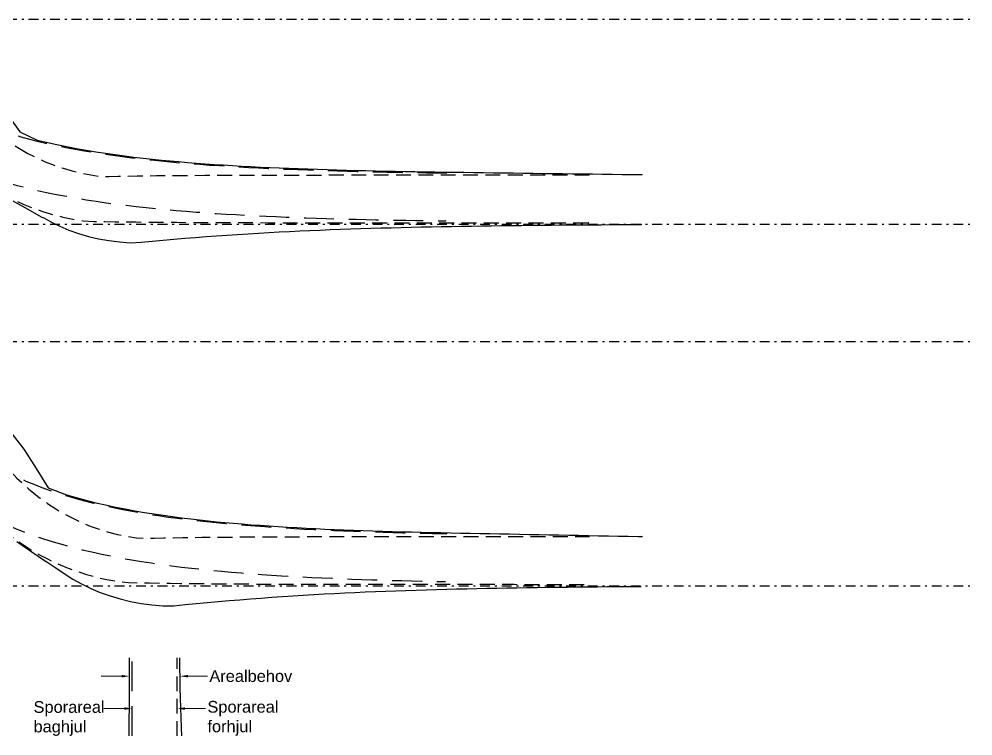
# Model space of a CAD drawing. Header units: millimetres. Extents: x -50 to 50, y -12 to 82.
# Drawn here: x 1.21 to 50, y -7.68 to 29 of the extents above; entities that cross this region are included whole.
import ezdxf
from ezdxf import colors
from ezdxf.entities.mleader import LeaderData, LeaderLine
from ezdxf.math import Vec2, Vec3

# ---------------------------------------------------------------- set-up
doc = ezdxf.new("R2010")
doc.units = ezdxf.units.MM
for name, pattern in [('DASHDOT', [1, 0.5, -0.25, 0, -0.25]), ('DASHED', [0.75, 0.5, -0.25]), ('DASHEDX2', [1.5, 1, -0.5])]:
    doc.linetypes.add(name, pattern=pattern)
doc.layers.add('ATVEHICLE', color=7, linetype='Continuous')
doc.layers.add('vej', color=7, linetype='DASHDOT')
doc.styles.add('BT standard', font='sanss___.ttf')
doc.styles.get("Standard").update_dxf_attribs({"font": 'romans'})

# ---------------------------------------------------------------- blocks, each defined once
blk = doc.blocks.new('*U1609')
at = {"layer": 'ATVEHICLE', "color": 2, "lineweight": 0}
blk.add_circle((0, 0), 0.0127, dxfattribs=at)
blk = doc.blocks.new('*U1610')
at = {"layer": 'ATVEHICLE', "color": 2, "lineweight": 0}
blk.add_circle((0, 0), 0.0127, dxfattribs=at)
blk = doc.blocks.new('*U1611')
at = {"layer": 'ATVEHICLE', "color": 2, "lineweight": 0}
blk.add_circle((0, 0), 0.0127, dxfattribs=at)
blk = doc.blocks.new('*U1612')
at = {"layer": 'ATVEHICLE', "color": 2, "lineweight": 0}
blk.add_circle((0, 0), 0.0127, dxfattribs=at)
blk = doc.blocks.new('*U1613')
at = {"layer": 'ATVEHICLE', "color": 1, "lineweight": 0}
blk.add_circle((0, 0), 0.0127, dxfattribs=at)
blk = doc.blocks.new('*U1614')
at = {"layer": 'ATVEHICLE', "color": 1, "lineweight": 0}
blk.add_circle((0, 0), 0.0127, dxfattribs=at)
blk = doc.blocks.new('*U1620')
at = {"layer": 'ATVEHICLE', "color": 2, "lineweight": 0}
blk.add_circle((0, 0), 0.0127, dxfattribs=at)
blk = doc.blocks.new('*U1621')
at = {"layer": 'ATVEHICLE', "color": 2, "lineweight": 0}
blk.add_circle((0, 0), 0.0127, dxfattribs=at)
blk = doc.blocks.new('*U1623')
at = {"layer": 'ATVEHICLE', "color": 1, "lineweight": 0}
blk.add_circle((0, 0), 0.0127, dxfattribs=at)
blk = doc.blocks.new('signatur1')
at = {"color": 1, "linetype": 'Continuous', "ltscale": 1.524, "flags": 128}
for points in [[(786.229, 195.996), (786.23, 196.375), (786.232, 196.885), (786.234, 197.395), (786.236, 197.904), (786.237, 198.414), (786.239, 198.923), (786.24, 199.432), (786.241, 199.942), (786.241, 199.988)], [(788.912, 195.996), (788.9, 196.421), (788.885, 196.927), (788.87, 197.433), (788.856, 197.938), (788.841, 198.445), (788.826, 198.951), (788.819, 199.458), (788.818, 199.965), (788.818, 199.988)]]:
    blk.add_lwpolyline(points, dxfattribs=at)
at = {"color": 2, "linetype": 'DASHEDX2', "ltscale": 1.524, "flags": 128}
blk.add_lwpolyline([(786.379, 195.996), (786.379, 195.999), (786.379, 196.508), (786.379, 197.017), (786.379, 197.526), (786.379, 198.033), (786.379, 198.542), (786.379, 199.051), (786.379, 199.56), (786.379, 199.988)], dxfattribs=at)
at = {"color": 2, "linetype": 'DASHED', "ltscale": 1.524, "flags": 128}
blk.add_lwpolyline([(788.68, 195.996), (788.68, 195.999), (788.68, 196.508), (788.68, 197.017), (788.68, 197.526), (788.68, 198.033), (788.68, 198.542), (788.68, 199.051), (788.68, 199.56), (788.68, 199.988)], dxfattribs=at)
at = {"insert": (781.333, 197.778), "char_height": 0.6, "attachment_point": 1, "style": 'BT standard'}
blk.add_mtext_dynamic_manual_height_columns('Sporareal\\Pbaghjul', width=3.74124, gutter_width=12.5, heights=[0], dxfattribs=at)
ml = blk.add_multileader_mtext('Standard')
ml.set_content('', color=256)
ml.set_leader_properties(lineweight=9)
ml.build(insert=Vec2(0, 0))
ml.multileader.update_dxf_attribs({"text_right_attachment_type": 6, "dogleg_length": 0.1, "arrow_head_size": 0.4})
ctx = ml.context
ctx.base_point, ctx.char_height, ctx.arrow_head_size, ctx.landing_gap_size, ctx.plane_origin = Vec3(784.703, 199.352), 0.6, 0.4, 0.09, Vec3(786.239, 199.052)
ctx.right_attachment, ctx.text_align_type = 6, 2
notes = []
notes.append((ctx, [(0, (1, 1, 0), (784.983, 199.052), (-1, 0), 0.1, [(0, [(786.239, 199.052)], 0, [])])]))
ctx.mtext.insert, ctx.mtext.alignment, ctx.mtext.flow_direction = Vec3(784.793, 199.652), 3, 5
ml = blk.add_multileader_mtext('Standard')
ml.set_content('Arealbehov', color=256, style='BT standard')
ml.set_leader_properties(lineweight=9)
ml.build(insert=Vec2(0, 0))
ml.multileader.update_dxf_attribs({"text_right_attachment_type": 6, "dogleg_length": 0.1, "arrow_head_size": 0.4})
ctx = ml.context
ctx.base_point, ctx.char_height, ctx.arrow_head_size, ctx.landing_gap_size, ctx.plane_origin = Vec3(790.236, 199.051), 0.6, 0.4, 0.09, Vec3(788.78, 199.051)
ctx.right_attachment = 6
notes.append((ctx, [(0, (1, 1, 0), (790.182, 199.051), (1, 0), 0.0548, [(0, [(788.825, 199.052)], 0, [])])]))
ctx.mtext.insert, ctx.mtext.flow_direction = Vec3(790.326, 199.36), 5
ml = blk.add_multileader_mtext('Standard')
ml.set_content('', color=256)
ml.set_leader_properties(lineweight=9)
ml.build(insert=Vec2(0, 0))
ml.multileader.update_dxf_attribs({"text_right_attachment_type": 6, "dogleg_length": 0.1, "arrow_head_size": 0.4})
ctx = ml.context
ctx.base_point, ctx.char_height, ctx.arrow_head_size, ctx.landing_gap_size, ctx.plane_origin = Vec3(784.843, 197.697), 0.6, 0.4, 0.09, Vec3(786.379, 197.397)
ctx.right_attachment, ctx.text_align_type = 6, 2
notes.append((ctx, [(0, (1, 1, 0), (785.123, 197.397), (-1, 0), 0.1, [(0, [(786.379, 197.397)], 0, [])])]))
ctx.mtext.insert, ctx.mtext.alignment, ctx.mtext.flow_direction = Vec3(784.933, 197.997), 3, 5
ml = blk.add_multileader_mtext('Standard')
ml.set_content('Sporareal\\Pforhjul', color=256, style='BT standard')
ml.set_leader_properties(lineweight=9)
ml.build(insert=Vec2(0, 0))
ml.multileader.update_dxf_attribs({"text_right_attachment_type": 6, "dogleg_length": 0.1, "arrow_head_size": 0.4})
ctx = ml.context
ctx.base_point, ctx.char_height, ctx.arrow_head_size, ctx.landing_gap_size, ctx.plane_origin = Vec3(790.136, 197.396), 0.6, 0.4, 0.09, Vec3(788.635, 197.396)
ctx.right_attachment = 6
notes.append((ctx, [(0, (1, 1, 0), (790.036, 197.396), (1, 0), 0.1, [(0, [(788.68, 197.397)], 0, [])])]))
ctx.mtext.insert, ctx.mtext.flow_direction = Vec3(790.226, 197.787), 5
for ctx, leaders in notes:
    for number, flags, end, landing, length, lines in leaders:
        leader = LeaderData()
        leader.index, (leader.has_last_leader_line, leader.has_dogleg_vector, leader.attachment_direction) = number, flags
        leader.last_leader_point, leader.dogleg_vector, leader.dogleg_length = Vec3(end), Vec3(landing), length
        for number, points, colour, breaks in lines:
            line = LeaderLine()
            line.index, line.vertices, line.color, line.breaks = number, Vec3.list(points), colors.encode_raw_color(colour), breaks
            leader.lines.append(line)
        ctx.leaders.append(leader)
blk = doc.blocks.new('BUS 15 S')
at = {"layer": 'ATVEHICLE', "color": 1, "linetype": 'Continuous', "ltscale": 1.524, "flags": 128}
for points in [[(0.565, 24.18), (1.247, 23.238), (2.137, 22.81), (3.138, 22.579), (4.144, 22.38), (4.245, 22.361)], [(0.668, 19.821), (1.512, 19.354), (2.386, 18.87), (2.475, 18.821)], [(4.245, 22.361), (4.645, 22.291), (5.143, 22.209), (5.638, 22.133), (6.127, 22.064), (6.612, 21.999), (7.092, 21.94), (7.567, 21.885), (8.036, 21.834), (8.5, 21.787), (8.937, 21.745), (9.376, 21.706), (9.821, 21.668), (10.272, 21.632), (10.729, 21.599), (11.19, 21.566), (11.656, 21.536), (12.126, 21.507), (12.599, 21.48), (13.076, 21.454), (13.555, 21.43), (14.037, 21.408), (14.521, 21.386), (15.007, 21.366), (15.496, 21.347), (15.986, 21.33), (16.477, 21.313), (16.97, 21.298), (17.464, 21.283), (17.96, 21.27), (18.456, 21.257), (18.954, 21.245), (19.452, 21.234), (19.951, 21.223), (20.451, 21.213), (20.952, 21.204), (21.453, 21.196), (21.954, 21.188), (22.457, 21.18), (22.959, 21.173), (23.462, 21.167), (23.966, 21.16), (24.469, 21.153), (24.974, 21.147), (25.478, 21.14), (25.983, 21.133), (26.488, 21.126), (26.993, 21.12), (27.498, 21.113), (28.004, 21.106), (28.51, 21.099), (29.016, 21.093), (29.522, 21.086), (30.028, 21.079), (30.535, 21.073), (31.041, 21.066), (31.548, 21.059), (32.055, 21.052), (32.562, 21.046), (33.069, 21.039)], [(2.475, 18.821), (2.831, 18.626), (3.291, 18.4), (3.767, 18.2), (4.258, 18.027), (4.763, 17.879), (5.281, 17.757), (5.809, 17.662), (6.346, 17.593), (6.89, 17.551), (7.455, 17.589), (8.019, 17.641), (8.579, 17.692), (9.134, 17.74), (9.685, 17.786), (10.232, 17.83), (10.777, 17.872), (11.318, 17.911), (11.856, 17.949), (12.392, 17.985), (12.926, 18.018), (13.457, 18.05), (13.987, 18.08), (14.515, 18.108), (15.041, 18.135), (15.566, 18.16), (16.089, 18.183), (16.611, 18.205), (17.133, 18.226), (17.653, 18.245), (18.172, 18.263), (18.69, 18.28), (19.208, 18.296), (19.725, 18.311), (20.241, 18.325), (20.757, 18.338), (21.272, 18.351), (21.787, 18.362), (22.301, 18.373), (22.814, 18.383), (23.328, 18.392), (23.841, 18.401), (24.353, 18.409), (24.866, 18.417), (25.378, 18.424), (25.889, 18.431), (26.401, 18.437), (26.912, 18.443), (27.423, 18.448), (27.934, 18.453), (28.445, 18.458), (28.955, 18.463), (29.466, 18.467), (29.976, 18.471), (30.486, 18.474), (30.996, 18.478), (31.506, 18.481), (32.016, 18.484), (32.525, 18.487), (33.035, 18.489)], [(0.743, 7.918), (1.457, 6.999), (2.092, 6.009), (2.703, 5.019), (3.637, 4.659), (4.435, 4.431)], [(1.094, 2.262), (1.868, 1.741), (2.518, 1.304)], [(4.435, 4.431), (4.636, 4.378), (5.139, 4.252), (5.641, 4.136), (6.141, 4.029), (6.638, 3.931), (7.132, 3.84), (7.621, 3.756), (8.105, 3.678), (8.584, 3.607), (9.059, 3.541), (9.527, 3.48), (9.991, 3.424), (10.449, 3.372), (10.888, 3.325), (11.313, 3.282), (11.745, 3.241), (12.185, 3.202), (12.632, 3.165), (13.084, 3.129), (13.542, 3.095), (14.004, 3.063), (14.471, 3.033), (14.942, 3.004), (15.416, 2.977), (15.894, 2.952), (16.374, 2.928), (16.857, 2.905), (17.342, 2.884), (17.83, 2.864), (18.319, 2.845), (18.81, 2.828), (19.302, 2.811), (19.796, 2.796), (20.291, 2.781), (20.787, 2.768), (21.284, 2.755), (21.783, 2.743), (22.282, 2.732), (22.782, 2.722), (23.282, 2.712), (23.784, 2.702), (24.286, 2.693), (24.788, 2.683), (25.291, 2.673), (25.794, 2.663), (26.298, 2.654), (26.802, 2.644), (27.307, 2.634), (27.812, 2.624), (28.317, 2.615), (28.822, 2.605), (29.328, 2.595), (29.834, 2.585), (30.34, 2.575), (30.846, 2.565), (31.353, 2.556), (31.86, 2.546), (32.366, 2.536), (32.873, 2.526), (33.076, 2.522)], [(2.518, 1.304), (2.684, 1.193), (3.102, 0.912), (3.525, 0.627), (3.957, 0.348), (4.409, 0.094), (4.88, -0.136), (5.367, -0.341), (5.87, -0.52), (6.387, -0.674), (6.916, -0.801), (7.456, -0.902), (8.005, -0.976), (8.562, -1.023), (9.131, -1.016), (9.706, -0.96), (10.276, -0.906), (10.84, -0.854), (11.4, -0.804), (11.956, -0.755), (12.507, -0.709), (13.055, -0.666), (13.6, -0.624), (14.141, -0.584), (14.68, -0.547), (15.216, -0.512), (15.751, -0.478), (16.283, -0.446), (16.813, -0.417), (17.341, -0.389), (17.868, -0.362), (18.393, -0.337), (18.917, -0.314), (19.44, -0.292), (19.962, -0.272), (20.483, -0.252), (21.003, -0.234), (21.522, -0.217), (22.04, -0.202), (22.558, -0.187), (23.075, -0.173), (23.591, -0.16), (24.107, -0.148), (24.622, -0.136), (25.137, -0.126), (25.651, -0.116), (26.165, -0.106), (26.679, -0.098), (27.192, -0.09), (27.705, -0.082), (28.218, -0.075), (28.73, -0.068), (29.243, -0.062), (29.755, -0.056), (30.266, -0.051), (30.778, -0.046), (31.289, -0.041), (31.8, -0.037), (32.312, -0.033), (32.822, -0.029), (33.027, -0.027)]]:
    blk.add_lwpolyline(points, dxfattribs=at)
at = {"layer": 'ATVEHICLE', "color": 2, "linetype": 'DASHED', "ltscale": 1.524, "flags": 128}
for points in [[(-18.64, 28.925), (-17.62, 28.925), (-16.599, 28.925), (-15.579, 28.925), (-14.558, 28.925), (-13.537, 28.925), (-12.517, 28.925), (-11.496, 28.925), (-10.475, 28.925), (-9.425, 28.868), (-8.38, 28.705), (-7.345, 28.446), (-6.331, 28.094), (-5.347, 27.65), (-4.402, 27.118), (-3.506, 26.502), (-2.665, 25.805), (-1.889, 25.034), (-1.168, 24.257), (-0.409, 23.552), (0.393, 22.922), (1.233, 22.371), (1.319, 22.321)], [(1.319, 22.321), (1.667, 22.127), (2.108, 21.903), (2.556, 21.701), (3.011, 21.521), (3.471, 21.363), (3.936, 21.227), (4.405, 21.113), (4.877, 21.022), (5.351, 20.953), (5.8, 20.952), (6.286, 20.961), (6.773, 20.969), (7.261, 20.976), (7.75, 20.982), (8.241, 20.988), (8.732, 20.992), (9.225, 20.997), (9.718, 21), (10.212, 21.003), (10.707, 21.006), (11.203, 21.009), (11.7, 21.011), (12.197, 21.013), (12.696, 21.014), (13.194, 21.016), (13.694, 21.017), (14.194, 21.018), (14.694, 21.019), (15.195, 21.02), (15.697, 21.02), (16.199, 21.021), (16.701, 21.021), (17.204, 21.022), (17.707, 21.022), (18.211, 21.023), (18.714, 21.023), (19.218, 21.023), (19.723, 21.023), (20.227, 21.024), (20.732, 21.024), (21.237, 21.024), (21.743, 21.024), (22.248, 21.024), (22.754, 21.024), (23.26, 21.024), (23.766, 21.024), (24.272, 21.025), (24.778, 21.025), (25.285, 21.025), (25.791, 21.025), (26.298, 21.025), (26.805, 21.025), (27.312, 21.025), (27.819, 21.025), (28.326, 21.025), (28.833, 21.025), (29.34, 21.025), (29.848, 21.025), (30.355, 21.025)], [(0.124, 20.182), (0.487, 19.979), (0.953, 19.743), (1.431, 19.527), (1.92, 19.331), (2.42, 19.156), (2.929, 19.003), (3.446, 18.871), (3.969, 18.761), (4.499, 18.673), (5.061, 18.648), (5.593, 18.639), (6.123, 18.631), (6.653, 18.624), (7.181, 18.618), (7.708, 18.612), (8.233, 18.608), (8.758, 18.603), (9.282, 18.6), (9.805, 18.597), (10.327, 18.594), (10.848, 18.591), (11.368, 18.589), (11.887, 18.587), (12.406, 18.586), (12.924, 18.584), (13.441, 18.583), (13.958, 18.582), (14.474, 18.581), (14.99, 18.58), (15.505, 18.58), (16.02, 18.579), (16.534, 18.579), (17.048, 18.578), (17.561, 18.578), (18.075, 18.577), (18.588, 18.577), (19.1, 18.577), (19.612, 18.577), (20.124, 18.576), (20.636, 18.576), (21.148, 18.576), (21.659, 18.576), (22.17, 18.576), (22.681, 18.576), (23.192, 18.576), (23.702, 18.576), (24.213, 18.575), (24.723, 18.575), (25.233, 18.575), (25.743, 18.575), (26.253, 18.575), (26.763, 18.575), (27.273, 18.575), (27.782, 18.575), (28.292, 18.575), (28.801, 18.575), (29.311, 18.575), (29.82, 18.575), (30.329, 18.575)], [(-18.64, 12.425), (-17.62, 12.425), (-16.599, 12.425), (-15.579, 12.425), (-14.558, 12.425), (-13.537, 12.425), (-12.517, 12.425), (-11.496, 12.425), (-10.475, 12.425), (-9.417, 12.349), (-8.371, 12.171), (-7.336, 11.911), (-6.319, 11.57), (-5.326, 11.149), (-4.366, 10.651), (-3.443, 10.079), (-2.566, 9.435), (-1.74, 8.723), (-0.97, 7.947), (-0.264, 7.099), (0.394, 6.271), (1.106, 5.51), (1.711, 4.954)], [(1.711, 4.954), (1.867, 4.822), (2.265, 4.508), (2.672, 4.214), (3.093, 3.939), (3.521, 3.686), (3.958, 3.455), (4.404, 3.246), (4.856, 3.058), (5.315, 2.893), (5.78, 2.75), (6.249, 2.63), (6.721, 2.533), (7.197, 2.458), (7.643, 2.431), (8.127, 2.442), (8.613, 2.453), (9.099, 2.462), (9.587, 2.47), (10.076, 2.477), (10.566, 2.483), (11.058, 2.488), (11.55, 2.493), (12.043, 2.497), (12.537, 2.501), (13.032, 2.504), (13.528, 2.506), (14.025, 2.509), (14.522, 2.511), (15.021, 2.513), (15.52, 2.514), (16.019, 2.516), (16.519, 2.517), (17.02, 2.518), (17.522, 2.519), (18.023, 2.52), (18.526, 2.52), (19.028, 2.521), (19.531, 2.521), (20.035, 2.522), (20.539, 2.522), (21.043, 2.523), (21.548, 2.523), (22.053, 2.523), (22.558, 2.523), (23.063, 2.524), (23.569, 2.524), (24.074, 2.524), (24.581, 2.524), (25.087, 2.524), (25.593, 2.524), (26.1, 2.524), (26.607, 2.524), (27.114, 2.525), (27.621, 2.525), (28.128, 2.525), (28.635, 2.525), (29.143, 2.525), (29.65, 2.525), (30.158, 2.525), (30.361, 2.525)], [(0.314, 2.945), (0.472, 2.811), (0.879, 2.488), (1.305, 2.181), (1.742, 1.895), (2.197, 1.626), (2.666, 1.377), (3.147, 1.148), (3.64, 0.939), (4.144, 0.752), (4.658, 0.586), (5.179, 0.443), (5.708, 0.322), (6.244, 0.224), (6.809, 0.169), (7.344, 0.158), (7.878, 0.147), (8.411, 0.138), (8.942, 0.13), (9.472, 0.123), (10.001, 0.117), (10.528, 0.112), (11.055, 0.107), (11.58, 0.103), (12.104, 0.099), (12.628, 0.096), (13.15, 0.094), (13.672, 0.091), (14.193, 0.089), (14.713, 0.087), (15.232, 0.086), (15.751, 0.084), (16.269, 0.083), (16.786, 0.082), (17.303, 0.081), (17.819, 0.08), (18.335, 0.08), (18.851, 0.079), (19.366, 0.079), (19.88, 0.078), (20.395, 0.078), (20.908, 0.077), (21.422, 0.077), (21.935, 0.077), (22.448, 0.077), (22.961, 0.076), (23.473, 0.076), (23.986, 0.076), (24.498, 0.076), (25.009, 0.076), (25.521, 0.076), (26.032, 0.076), (26.544, 0.076), (27.055, 0.075), (27.566, 0.075), (28.077, 0.075), (28.588, 0.075), (29.098, 0.075), (29.609, 0.075), (30.119, 0.075), (30.323, 0.075)]]:
    blk.add_lwpolyline(points, dxfattribs=at)
at = {"layer": 'ATVEHICLE', "color": 2, "linetype": 'DASHEDX2', "ltscale": 1.524, "flags": 128}
for points in [[(-5.066, 25.85), (-4.709, 25.653), (-4.267, 25.409), (-3.828, 25.17), (-3.392, 24.935), (-2.958, 24.707), (-2.526, 24.487), (-2.097, 24.276), (-1.67, 24.074), (-1.244, 23.882), (-0.839, 23.71), (-0.428, 23.548), (-0.008, 23.394), (0.422, 23.248), (0.859, 23.11), (1.303, 22.98), (1.754, 22.856), (2.211, 22.74), (2.673, 22.631), (3.139, 22.528), (3.61, 22.431), (4.084, 22.34), (4.562, 22.255), (5.043, 22.174), (5.526, 22.099), (6.012, 22.029), (6.499, 21.963), (6.989, 21.902), (7.481, 21.844), (7.974, 21.79), (8.468, 21.739), (8.964, 21.692), (9.46, 21.648), (9.958, 21.607), (10.457, 21.568), (10.956, 21.532), (11.457, 21.499), (11.958, 21.467), (12.459, 21.438), (12.961, 21.41), (13.464, 21.385), (13.967, 21.361), (14.471, 21.338), (14.974, 21.317), (15.479, 21.298), (15.983, 21.28), (16.488, 21.263), (16.993, 21.247), (17.499, 21.232), (18.004, 21.218), (18.51, 21.205), (19.016, 21.193), (19.522, 21.182), (20.028, 21.172), (20.535, 21.162), (21.041, 21.153), (21.548, 21.144), (22.055, 21.136), (22.562, 21.129), (23.069, 21.122)], [(-6.251, 23.706), (-5.895, 23.509), (-5.448, 23.263), (-4.997, 23.017), (-4.544, 22.773), (-4.087, 22.533), (-3.628, 22.299), (-3.167, 22.072), (-2.702, 21.852), (-2.235, 21.641), (-1.772, 21.444), (-1.303, 21.26), (-0.828, 21.086), (-0.346, 20.922), (0.14, 20.768), (0.631, 20.624), (1.125, 20.489), (1.623, 20.362), (2.123, 20.243), (2.625, 20.132), (3.13, 20.028), (3.636, 19.931), (4.143, 19.841), (4.651, 19.756), (5.16, 19.677), (5.67, 19.603), (6.181, 19.534), (6.692, 19.47), (7.203, 19.41), (7.714, 19.354), (8.226, 19.301), (8.738, 19.253), (9.249, 19.207), (9.761, 19.165), (10.273, 19.125), (10.785, 19.088), (11.297, 19.054), (11.808, 19.022), (12.32, 18.992), (12.831, 18.964), (13.343, 18.938), (13.854, 18.913), (14.365, 18.891), (14.876, 18.869), (15.387, 18.85), (15.897, 18.831), (16.408, 18.814), (16.918, 18.798), (17.429, 18.783), (17.939, 18.769), (18.449, 18.756), (18.959, 18.744), (19.469, 18.733), (19.979, 18.722), (20.489, 18.712), (20.998, 18.703), (21.508, 18.695), (22.018, 18.686), (22.527, 18.679), (23.036, 18.672)], [(-4.411, 8.971), (-4.238, 8.857), (-3.806, 8.569), (-3.378, 8.282), (-2.953, 7.997), (-2.531, 7.715), (-2.112, 7.438), (-1.695, 7.168), (-1.28, 6.905), (-0.866, 6.651), (-0.454, 6.406), (-0.042, 6.171), (0.369, 5.947), (0.779, 5.734), (1.176, 5.539), (1.565, 5.363), (1.967, 5.194), (2.379, 5.032), (2.8, 4.879), (3.231, 4.734), (3.67, 4.597), (4.116, 4.466), (4.568, 4.344), (5.026, 4.228), (5.489, 4.119), (5.957, 4.017), (6.428, 3.92), (6.904, 3.83), (7.382, 3.745), (7.864, 3.666), (8.348, 3.591), (8.835, 3.521), (9.324, 3.456), (9.814, 3.394), (10.307, 3.337), (10.801, 3.284), (11.296, 3.233), (11.792, 3.187), (12.29, 3.143), (12.789, 3.102), (13.288, 3.063), (13.788, 3.028), (14.29, 2.994), (14.791, 2.963), (15.294, 2.934), (15.797, 2.907), (16.3, 2.881), (16.804, 2.857), (17.308, 2.835), (17.813, 2.815), (18.318, 2.795), (18.823, 2.777), (19.329, 2.76), (19.835, 2.745), (20.341, 2.73), (20.847, 2.716), (21.354, 2.704), (21.86, 2.692), (22.367, 2.68), (22.874, 2.67), (23.077, 2.666)], [(-5.755, 6.922), (-5.588, 6.813), (-5.168, 6.533), (-4.745, 6.249), (-4.318, 5.962), (-3.888, 5.675), (-3.455, 5.389), (-3.019, 5.106), (-2.58, 4.828), (-2.137, 4.556), (-1.691, 4.291), (-1.241, 4.034), (-0.788, 3.787), (-0.331, 3.55), (0.123, 3.327), (0.577, 3.121), (1.039, 2.926), (1.509, 2.742), (1.986, 2.569), (2.468, 2.406), (2.956, 2.253), (3.448, 2.109), (3.943, 1.975), (4.442, 1.849), (4.943, 1.731), (5.446, 1.62), (5.952, 1.517), (6.458, 1.421), (6.966, 1.331), (7.476, 1.247), (7.986, 1.168), (8.496, 1.095), (9.008, 1.026), (9.519, 0.962), (10.031, 0.903), (10.543, 0.847), (11.056, 0.795), (11.568, 0.747), (12.081, 0.702), (12.593, 0.66), (13.106, 0.62), (13.619, 0.584), (14.131, 0.549), (14.643, 0.518), (15.156, 0.488), (15.668, 0.46), (16.18, 0.434), (16.692, 0.41), (17.203, 0.388), (17.715, 0.367), (18.227, 0.347), (18.738, 0.329), (19.249, 0.312), (19.761, 0.296), (20.272, 0.281), (20.783, 0.267), (21.293, 0.254), (21.804, 0.242), (22.315, 0.231), (22.825, 0.221), (23.03, 0.217)]]:
    blk.add_lwpolyline(points, dxfattribs=at)
at = {"layer": 'vej'}
for p, q in [((-50, 29), (50, 29)), ((-50, 18.5), (50, 18.5)), ((-50, 12.5), (50, 12.5)), ((-50, 0), (50, 0))]:
    blk.add_line(p, q, dxfattribs=at)
blk.add_blockref('signatur1', (-779.379, -203.677))
at = {"layer": 'ATVEHICLE'}
for name, p in [('*U1611', (23.069, 21.122)), ('*U1609', (30.355, 21.025)), ('*U1613', (33.069, 21.039)), ('*U1612', (23.036, 18.672)), ('*U1610', (30.329, 18.575)), ('*U1614', (33.035, 18.489)), ('*U1621', (23.077, 2.666)), ('*U1620', (30.361, 2.525)), ('*U1623', (33.076, 2.522))]:
    blk.add_blockref(name, p, dxfattribs=at)

msp = doc.modelspace()

# ---------------------------------------------------------------- block references
msp.add_blockref('BUS 15 S', (0, 0))

doc.saveas('drawing.dxf')
